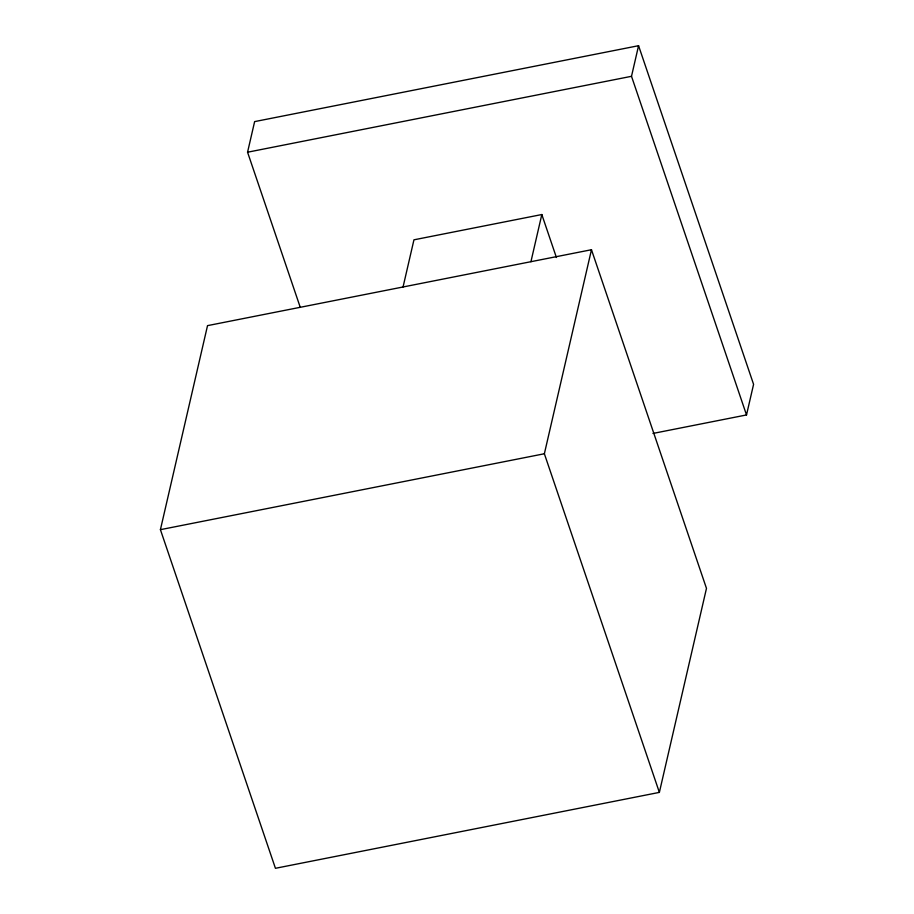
<?xml version="1.0" encoding="UTF-8"?>
<svg xmlns="http://www.w3.org/2000/svg" width="914" height="914" viewBox="0 0 914 914"><rect width="100%" height="100%" fill="white"/><g stroke="black" fill="none" stroke-linecap="round" stroke-linejoin="round"><path stroke-width="1.37" d="M160.418 529.663L207.524 325.635L591.472 249.728L706.476 588.365L659.371 792.392L275.434 868.3L160.418 529.663L544.367 453.755L591.472 249.728M300.26 307.367L247.557 152.215L254.629 121.608L638.566 45.7L753.582 384.337L746.51 414.945L652.973 433.442M403.051 286.996L413.951 239.822L541.819 214.539L556.42 257.508M530.931 261.712L541.819 214.539M746.51 414.945L631.505 76.308L638.566 45.7M247.557 152.215L631.505 76.308M544.367 453.755L659.371 792.392"/></g></svg>
